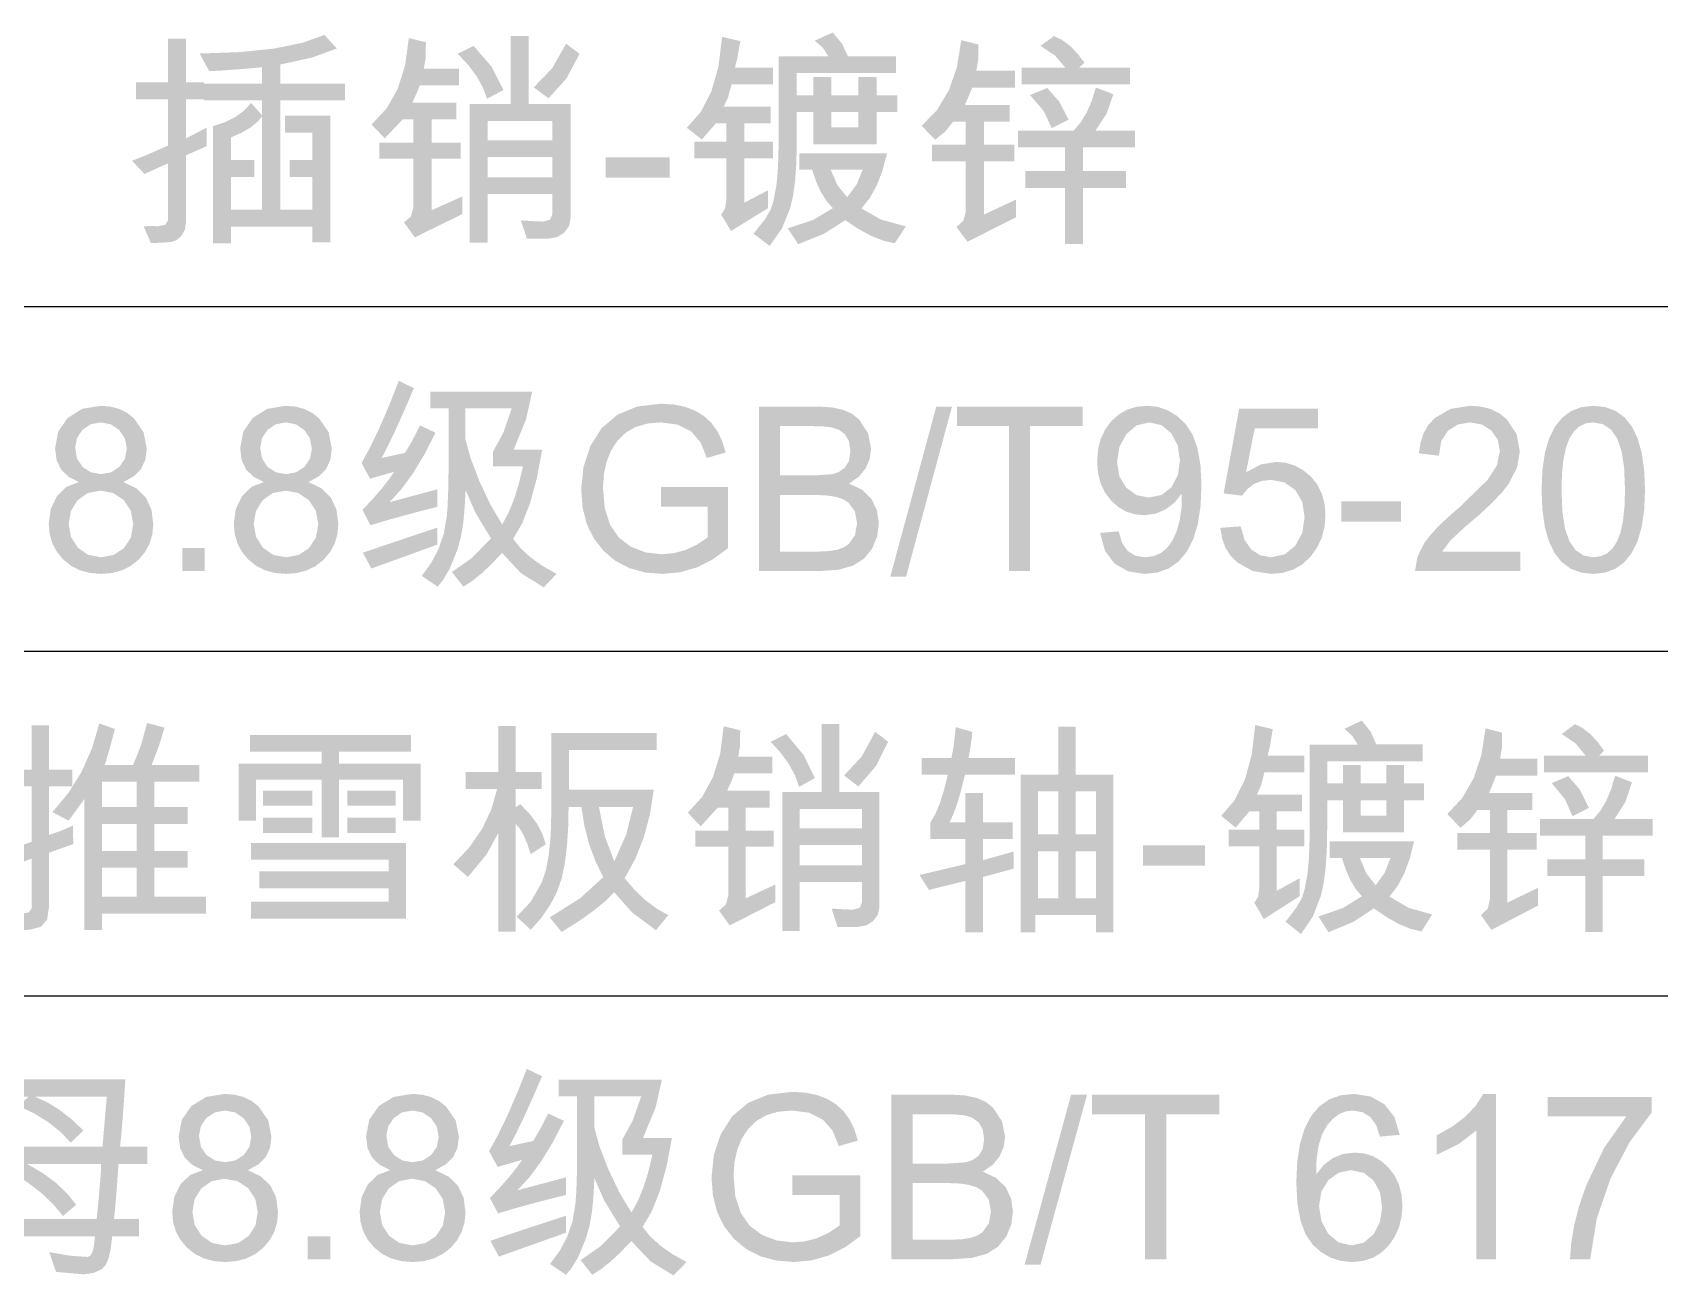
# Model space of a CAD drawing. Extents: x 3 to 592, y 5 to 207.
# Drawn here: x 418 to 435.48, y 79.86 to 93.22 of the extents above; entities that cross this region are included whole.
import ezdxf

# ---------------------------------------------------------------- set-up
doc = ezdxf.new("R2010")
doc.units = 0
doc.layers.get('0').update_dxf_attribs({"linetype": 'CONTINUOUS'})

msp = doc.modelspace()

# ---------------------------------------------------------------- hatches: boundary and pattern name
h = msp.add_hatch(color=7)
h.paths.add_polyline_path([(421.355547, 92.488508), (420.660464, 92.488508), (420.660464, 91.313869), (421.004974, 91.313869), (421.004974, 91.666095), (420.76299, 91.666095), (420.76299, 91.846894), (421.004974, 91.846894), (421.004974, 92.143448), (420.712278, 92.143448), (420.712278, 92.323144), (421.199553, 92.323144), (421.199553, 90.962745), (421.004974, 90.962745), (421.004974, 91.13307), (420.1324, 91.13307), (420.1324, 90.953374), (419.938372, 90.953374), (419.938372, 92.21235), (420.068089, 92.255232), (420.17946, 92.311086), (420.272538, 92.379859), (420.347374, 92.461499), (420.465334, 92.328105), (420.465334, 92.488508), (419.842461, 92.488508), (419.842461, 92.501738), (419.64733, 92.501738), (419.64733, 92.081712), (419.74145, 92.128772), (419.867817, 92.195262), (419.867817, 91.995171), (419.64733, 91.898708), (419.64733, 91.179923), (419.635066, 91.099377), (419.598824, 91.0333), (419.546803, 90.987825), (419.48858, 90.967154), (419.403073, 90.96054), (419.27085, 90.955579), (419.192027, 91.135275), (419.276914, 91.139133), (419.344713, 91.136377), (419.426086, 91.152569), (419.453303, 91.201421), (419.453303, 91.811616), (419.201397, 91.698617), (419.067452, 91.839728), (419.23702, 91.907803), (419.453303, 92.002337), (419.453303, 92.501738), (419.111549, 92.501738), (419.111549, 92.681434), (419.453303, 92.681434), (419.453303, 93.152723), (419.64733, 93.152723), (419.64733, 92.681434), (419.842461, 92.681434), (419.842461, 92.669307), (420.465334, 92.669307), (420.465334, 92.844042), (420.290573, 92.829056), (420.137568, 92.817171), (420.00637, 92.808386), (419.897031, 92.802701), (419.793954, 92.992319), (420.227519, 93.007305), (420.595559, 93.045649), (420.898072, 93.107351), (421.135061, 93.19241), (421.267903, 93.046338), (421.000771, 92.948773), (420.660464, 92.874359), (420.660464, 92.669307), (421.355547, 92.669307)])
h.paths.add_polyline_path([(420.465334, 91.313869), (420.465334, 92.315978), (420.411685, 92.255112), (420.340828, 92.197398), (420.24775, 92.142888), (420.1324, 92.091633), (420.1324, 91.846894), (420.381549, 91.846894), (420.381549, 91.666095), (420.1324, 91.666095), (420.1324, 91.313869)])
h = msp.add_hatch(color=7)
h.paths.add_polyline_path([(423.779057, 91.217406), (423.761694, 91.134724), (423.709604, 91.065271), (423.632227, 91.018142), (423.538727, 91.002432), (423.310524, 91.002432), (423.245481, 91.199216), (423.395894, 91.190052), (423.484708, 91.187089), (423.55988, 91.207002), (423.58503, 91.267015), (423.58503, 91.483643), (422.889947, 91.483643), (422.889947, 90.958335), (422.694266, 90.958335), (422.694266, 92.449923), (423.134687, 92.449923), (423.134687, 93.180284), (423.330919, 93.180284), (423.330919, 92.449923), (423.779057, 92.449923)])
h.paths.add_polyline_path([(423.58503, 92.061317), (423.58503, 92.268574), (422.889947, 92.268574), (422.889947, 92.061317)])
h.paths.add_polyline_path([(423.58503, 91.663339), (423.58503, 91.88162), (422.889947, 91.88162), (422.889947, 91.663339)])
h.paths.add_polyline_path([(422.615442, 91.267015), (422.10667, 91.017315), (421.989261, 91.177719), (422.066156, 91.243382), (422.091787, 91.342532), (422.091787, 91.86343), (421.724678, 91.86343), (421.724678, 92.034858), (422.091787, 92.034858), (422.091787, 92.283456), (421.974378, 92.283456), (421.783658, 92.081712), (421.640342, 92.228886), (421.801245, 92.399513), (421.921737, 92.611223), (422.001715, 92.863964), (422.041076, 93.157684), (422.22463, 93.114138), (422.224148, 92.952081), (422.202582, 92.829711), (422.581818, 92.829711), (422.581818, 92.650015), (422.158484, 92.650015), (422.126652, 92.567057), (422.079109, 92.464255), (422.553706, 92.464255), (422.553706, 92.283456), (422.286918, 92.283456), (422.286918, 92.034858), (422.598905, 92.034858), (422.598905, 91.86343), (422.286918, 91.86343), (422.286918, 91.308908), (422.615442, 91.456082)])
h.paths.add_polyline_path([(423.876071, 92.990114), (423.737578, 92.726633), (423.543688, 92.511108), (423.384387, 92.629068), (423.579517, 92.830331), (423.731653, 93.098153)])
h.paths.add_polyline_path([(423.058619, 92.600405), (422.88223, 92.506147), (422.837685, 92.627268), (422.770196, 92.748338), (422.679762, 92.869303), (422.566384, 92.990114), (422.738363, 93.07445), (422.933217, 92.847763)])
h = msp.add_hatch(color=7)
h.paths.add_polyline_path([(427.292507, 92.362831), (427.06706, 92.362831), (427.06706, 92.016668), (426.38686, 92.016668), (426.38686, 92.362831), (426.210472, 92.362831), (426.210472, 92.039819), (426.206131, 91.822468), (426.193108, 91.632609), (426.171404, 91.470242), (426.141018, 91.335366), (426.050619, 91.111917), (425.918879, 90.925262), (425.745797, 91.057002), (425.865617, 91.207484), (425.928801, 91.311664), (425.961391, 91.415775), (425.989434, 91.565774), (426.000691, 91.66271), (426.008796, 91.781506), (426.013696, 91.922109), (426.015341, 92.084468), (426.015341, 92.9609), (426.551123, 92.9609), (426.491522, 93.052608), (426.403397, 93.130674), (426.597425, 93.217766), (426.696575, 93.098704), (426.758931, 92.963105), (427.274868, 92.963105), (427.274868, 92.782306), (426.210472, 92.782306), (426.210472, 92.54363), (426.38686, 92.54363), (426.38686, 92.740414), (426.582542, 92.740414), (426.582542, 92.54363), (426.87193, 92.54363), (426.87193, 92.740414), (427.06706, 92.740414), (427.06706, 92.54363), (427.292507, 92.54363)])
h.paths.add_polyline_path([(426.87193, 92.197467), (426.87193, 92.362831), (426.582542, 92.362831), (426.582542, 92.197467)])
h.paths.add_polyline_path([(425.956361, 91.866186), (425.648232, 91.866186), (425.648232, 91.389936), (425.902893, 91.523882), (425.902893, 91.330956), (425.503262, 91.085666), (425.39798, 91.262054), (425.440148, 91.325995), (425.454204, 91.424663), (425.454204, 91.866186), (425.109695, 91.866186), (425.109695, 92.046985), (425.454204, 92.046985), (425.454204, 92.242115), (425.341756, 92.242115), (425.190172, 92.068482), (425.028666, 92.195262), (425.179156, 92.365071), (425.292491, 92.584282), (425.368723, 92.852896), (425.407902, 93.170913), (425.603032, 93.126265), (425.571613, 92.939954), (425.553285, 92.870776), (425.54736, 92.841286), (425.956361, 92.841286), (425.956361, 92.662141), (425.510428, 92.662141), (425.470396, 92.516138), (425.42499, 92.421811), (425.928801, 92.421811), (425.928801, 92.242115), (425.648232, 92.242115), (425.648232, 92.046985), (425.956361, 92.046985)])
h.paths.add_polyline_path([(427.382906, 91.135275), (427.262742, 90.953374), (427.142663, 90.980659), (427.014006, 91.031095), (426.876874, 91.104683), (426.73137, 91.201421), (426.50234, 91.055004), (426.225354, 90.944554), (426.112906, 91.113778), (426.386998, 91.20459), (426.597425, 91.330956), (426.531701, 91.405379), (426.472643, 91.49887), (426.420304, 91.611482), (426.374734, 91.743265), (426.239135, 91.743265), (426.239135, 91.920206), (427.180059, 91.920206), (427.132207, 91.735307), (427.070505, 91.575007), (426.994954, 91.439305), (426.905554, 91.3282), (427.118185, 91.206726)])
h.paths.add_polyline_path([(426.918232, 91.743265), (426.575376, 91.743265), (426.646001, 91.579554), (426.751765, 91.448916), (426.852775, 91.582862)])
h = msp.add_hatch(color=7)
h.paths.add_polyline_path([(429.790983, 92.662141), (428.62847, 92.662141), (428.62847, 92.841286), (429.095901, 92.841286), (428.984624, 92.971511), (428.829112, 93.07445), (428.975736, 93.180284), (429.061209, 93.13821), (429.143994, 93.076448), (429.224093, 92.994946), (429.301504, 92.893652), (429.244729, 92.841286), (429.790983, 92.841286)])
h.paths.add_polyline_path([(428.56508, 91.231738), (428.044182, 90.96991), (427.926222, 91.128109), (428.001394, 91.196391), (428.026543, 91.295679), (428.026543, 91.832562), (427.661638, 91.832562), (427.661638, 92.011707), (428.026543, 92.011707), (428.026543, 92.259203), (427.889842, 92.259203), (427.805781, 92.154679), (427.69857, 92.066278), (427.551947, 92.214554), (427.718439, 92.386844), (427.844986, 92.597787), (427.931536, 92.847384), (427.978036, 93.135635), (428.162693, 93.088782), (428.161384, 92.929205), (428.138991, 92.807662), (428.554607, 92.807662), (428.554607, 92.626864), (428.095445, 92.626864), (428.062372, 92.54425), (428.01607, 92.438899), (428.498934, 92.438899), (428.498934, 92.259203), (428.221673, 92.259203), (428.221673, 92.011707), (428.547441, 92.011707), (428.547441, 91.832562), (428.221673, 91.832562), (428.221673, 91.262054), (428.56508, 91.422458)])
h.paths.add_polyline_path([(429.844451, 91.983044), (429.286621, 91.983044), (429.286621, 91.728383), (429.749642, 91.728383), (429.749642, 91.547584), (429.286621, 91.547584), (429.286621, 90.947311), (429.09094, 90.947311), (429.09094, 91.547584), (428.667606, 91.547584), (428.667606, 91.728383), (429.09094, 91.728383), (429.09094, 91.983044), (428.58768, 91.983044), (428.58768, 92.16274), (429.183544, 92.16274), (429.259, 92.249135), (429.324173, 92.355321), (429.379113, 92.481248), (429.423874, 92.626864), (429.611838, 92.555757), (429.53956, 92.345193), (429.418913, 92.16274), (429.844451, 92.16274)])
h.paths.add_polyline_path([(429.13173, 92.2807), (428.949277, 92.190301), (428.864528, 92.373925), (428.716113, 92.546386), (428.90077, 92.621903), (429.030099, 92.476313)])
h = msp.add_hatch(color=7)
h.dxf.hatch_style = 2
h.paths.add_polyline_path([(424.846027, 91.658929), (424.157008, 91.658929), (424.157008, 91.87666), (424.846027, 91.87666)])
h = msp.add_hatch(color=7)
h.paths.add_polyline_path([(422.349266, 88.122024), (422.135317, 88.067143), (421.944054, 88.015777), (421.775426, 87.967924), (421.629379, 87.923586), (421.54339, 88.088399), (421.654916, 88.207669), (421.748924, 88.315776), (421.825466, 88.412721), (421.884592, 88.498504), (421.62497, 88.423538), (421.534019, 88.592761), (421.628794, 88.766713), (421.727082, 88.971929), (421.828885, 89.20846), (421.934201, 89.47636), (422.096259, 89.396985), (421.996833, 89.164966), (421.906089, 88.962558), (421.824027, 88.789812), (421.750647, 88.646781), (422.000898, 88.7008), (422.078275, 88.831782), (422.161853, 88.996251), (422.32832, 88.917978), (422.20875, 88.684082), (422.086543, 88.48176), (421.961754, 88.310961), (421.834431, 88.171633), (422.349266, 88.310539)])
h.paths.add_polyline_path([(423.62974, 87.401034), (423.491385, 87.256616), (423.249125, 87.406822), (423.043247, 87.626481), (422.928628, 87.504697), (422.821245, 87.40379), (422.721096, 87.323554), (422.628181, 87.263781), (422.504709, 87.421429), (422.719614, 87.57198), (422.924184, 87.782475), (422.755581, 88.061941), (422.651884, 88.303373), (422.641652, 88.111447), (422.625839, 87.939985), (422.599484, 87.788986), (422.562587, 87.658452), (422.480731, 87.455673), (422.403837, 87.327722), (422.35092, 87.263781), (422.180595, 87.379537), (422.282707, 87.519683), (422.362496, 87.670578), (422.41872, 87.837183), (422.450139, 88.024458), (422.458183, 88.133909), (422.464057, 88.264651), (422.467657, 88.416683), (422.46888, 88.590005), (422.46888, 89.179806), (422.271545, 89.179806), (422.271545, 89.359502), (423.367912, 89.359502), (423.300526, 89.058607), (423.167821, 88.734975), (423.474848, 88.734975), (423.416333, 88.424916), (423.344899, 88.161987), (423.260443, 87.946186), (423.16286, 87.777514), (423.244802, 87.675203), (423.349998, 87.578319), (423.478345, 87.486912)])
h.paths.add_polyline_path([(423.267591, 88.555279), (422.947335, 88.555279), (422.947335, 88.715682), (423.057371, 88.919425), (423.147977, 89.179806), (422.649128, 89.179806), (422.649128, 88.851833), (422.704387, 88.647607), (422.800161, 88.39708), (422.919223, 88.144141), (423.0449, 87.932957), (423.111244, 88.053681), (423.170508, 88.197609), (423.222641, 88.364791)])
h.paths.add_polyline_path([(422.349266, 87.715778), (421.639301, 87.458912), (421.548351, 87.629237), (421.786355, 87.709947), (421.999245, 87.781717), (422.186916, 87.844495), (422.349266, 87.89823)])
h = msp.add_hatch(color=7)
h.paths.add_polyline_path([(418.975612, 88.387709), (419.115647, 88.319402), (419.215736, 88.221173), (419.275827, 88.093076), (419.295869, 87.935162), (419.285964, 87.825806), (419.256319, 87.725906), (419.207037, 87.635412), (419.138221, 87.554272), (419.054092, 87.487075), (418.9588, 87.439206), (418.852347, 87.41056), (418.734731, 87.401034), (418.615764, 87.410654), (418.508526, 87.43955), (418.412968, 87.487773), (418.329037, 87.555374), (418.260393, 87.637316), (418.21149, 87.729283), (418.182224, 87.831171), (418.172492, 87.942879), (418.194403, 88.099562), (418.260135, 88.235574), (418.363075, 88.336446), (418.496606, 88.387709), (418.384555, 88.445234), (418.304646, 88.522688), (418.256776, 88.62443), (418.240843, 88.750409), (418.274467, 88.929692), (418.37589, 89.076728), (418.53216, 89.174707), (418.72977, 89.207366), (418.835612, 89.1989), (418.930757, 89.173536), (419.015257, 89.131325), (419.089163, 89.072319), (419.19162, 88.922939), (419.225864, 88.745448), (419.210172, 88.625671), (419.163163, 88.526822), (419.084943, 88.448955)])
h.paths.add_polyline_path([(418.734731, 88.473148), (418.842632, 88.492578), (418.931515, 88.550869), (418.991322, 88.638237), (419.011441, 88.745448), (418.991184, 88.855347), (418.930413, 88.946642), (418.840289, 89.008171), (418.731975, 89.028773), (418.62249, 89.008516), (418.534089, 88.947744), (418.475798, 88.859687), (418.456368, 88.757575), (418.476349, 88.639821), (418.536845, 88.549767), (418.626487, 88.492234)])
h.paths.add_polyline_path([(418.734731, 87.579628), (418.869917, 87.604157), (418.981125, 87.678295), (419.055539, 87.792052), (419.080343, 87.935162), (419.054781, 88.07896), (418.978369, 88.194233), (418.865438, 88.270163), (418.72977, 88.295656), (418.591278, 88.269611), (418.481724, 88.191477), (418.410548, 88.076548), (418.386915, 87.940123), (418.411375, 87.79908), (418.485031, 87.683256), (418.596239, 87.605397)])
h = msp.add_hatch(color=7)
h.paths.add_polyline_path([(420.964086, 88.387709), (421.104121, 88.319402), (421.204209, 88.221173), (421.2643, 88.093076), (421.284342, 87.935162), (421.274438, 87.825806), (421.244793, 87.725906), (421.19551, 87.635412), (421.126695, 87.554272), (421.042565, 87.487075), (420.947274, 87.439206), (420.840821, 87.41056), (420.723205, 87.401034), (420.604237, 87.410654), (420.497, 87.43955), (420.401442, 87.487773), (420.317511, 87.555374), (420.248867, 87.637316), (420.199964, 87.729283), (420.170698, 87.831171), (420.160965, 87.942879), (420.182876, 88.099562), (420.248609, 88.235574), (420.351548, 88.336446), (420.48508, 88.387709), (420.373028, 88.445234), (420.293119, 88.522688), (420.24525, 88.62443), (420.229316, 88.750409), (420.26294, 88.929692), (420.364364, 89.076728), (420.520633, 89.174707), (420.718244, 89.207366), (420.824086, 89.1989), (420.919231, 89.173536), (421.003731, 89.131325), (421.077636, 89.072319), (421.180094, 88.922939), (421.214338, 88.745448), (421.198645, 88.625671), (421.151637, 88.526822), (421.073416, 88.448955)])
h.paths.add_polyline_path([(420.723205, 88.473148), (420.831105, 88.492578), (420.919989, 88.550869), (420.979796, 88.638237), (420.999915, 88.745448), (420.979658, 88.855347), (420.918886, 88.946642), (420.828763, 89.008171), (420.720449, 89.028773), (420.610964, 89.008516), (420.522563, 88.947744), (420.464272, 88.859687), (420.444841, 88.757575), (420.464823, 88.639821), (420.525319, 88.549767), (420.61496, 88.492234)])
h.paths.add_polyline_path([(420.723205, 87.579628), (420.858391, 87.604157), (420.969598, 87.678295), (421.044012, 87.792052), (421.068817, 87.935162), (421.043254, 88.07896), (420.966842, 88.194233), (420.853912, 88.270163), (420.718244, 88.295656), (420.579751, 88.269611), (420.470197, 88.191477), (420.399022, 88.076548), (420.375388, 87.940123), (420.399848, 87.79908), (420.473505, 87.683256), (420.584712, 87.605397)])
h = msp.add_hatch(color=7)
h.dxf.hatch_style = 2
h.paths.add_polyline_path([(425.472707, 87.678295), (425.307661, 87.556838), (425.135019, 87.470212), (424.954832, 87.418311), (424.767152, 87.401034), (424.580298, 87.416451), (424.412513, 87.46277), (424.263849, 87.540095), (424.134356, 87.64853), (424.029135, 87.782699), (423.95404, 87.937229), (423.909021, 88.112222), (423.894027, 88.307783), (423.918487, 88.549973), (423.992143, 88.775214), (424.113755, 88.967174), (424.282082, 89.110353), (424.494645, 89.199649), (424.750615, 89.229415), (424.887351, 89.221164), (425.009824, 89.19648), (425.118035, 89.155466), (425.211982, 89.098226), (425.291771, 89.024656), (425.357503, 88.934653), (425.40918, 88.82832), (425.4468, 88.705761), (425.243953, 88.646781), (425.177807, 88.813385), (425.073627, 88.932861), (424.930931, 89.004795), (424.750615, 89.028773), (424.605594, 89.016577), (424.479693, 88.97999), (424.372809, 88.919012), (424.284838, 88.833642), (424.216195, 88.728533), (424.167292, 88.608333), (424.138025, 88.473044), (424.128293, 88.322666), (424.14731, 88.106038), (424.204361, 87.929098), (424.298687, 87.791363), (424.429808, 87.692076), (424.586077, 87.632062), (424.755576, 87.612149), (424.887153, 87.623518), (425.014027, 87.657625), (425.13625, 87.714469), (425.253875, 87.79405), (425.253875, 88.122024), (424.750615, 88.122024), (424.750615, 88.333139), (425.472707, 88.333139)])
h = msp.add_hatch(color=7)
h.paths.add_polyline_path([(426.772588, 88.371724), (426.912735, 88.305027), (427.012367, 88.206911), (427.072174, 88.084472), (427.092293, 87.945083), (427.074172, 87.802457), (427.020084, 87.672232), (426.932441, 87.564469), (426.815032, 87.48978), (426.658694, 87.445889), (426.45564, 87.431351), (425.803001, 87.431351), (425.803001, 89.199098), (426.442962, 89.199098), (426.586932, 89.190322), (426.707958, 89.164027), (426.80604, 89.120266), (426.881178, 89.05909), (426.976676, 88.911088), (427.008509, 88.748204), (426.993695, 88.636652), (426.949528, 88.533781), (426.875941, 88.444071)])
h.paths.add_polyline_path([(426.028448, 88.458816), (426.398864, 88.458816), (426.589585, 88.472045), (426.662759, 88.496092), (426.726837, 88.54205), (426.771486, 88.614259), (426.786369, 88.717887), (426.77121, 88.827028), (426.726286, 88.903096), (426.660623, 88.951051), (426.58297, 88.975856), (426.487886, 88.985778), (426.36965, 88.989085), (426.028448, 88.989085)])
h.paths.add_polyline_path([(426.028448, 87.641364), (426.452884, 87.641364), (426.558295, 87.646342), (426.646291, 87.661345), (426.716821, 87.686477), (426.769832, 87.721841), (426.836323, 87.818166), (426.858578, 87.945083), (426.834738, 88.072414), (426.763769, 88.168326), (426.707149, 88.203457), (426.631615, 88.228615), (426.537271, 88.243747), (426.42422, 88.248803), (426.028448, 88.248803)])
h = msp.add_hatch(color=7)
h.dxf.hatch_style = 2
h.paths.add_polyline_path([(427.878372, 89.199098), (427.384483, 87.372371), (427.215811, 87.372371), (427.7097, 89.199098)])
h = msp.add_hatch(color=7)
h.dxf.hatch_style = 2
h.paths.add_polyline_path([(429.282581, 88.989085), (428.718137, 88.989085), (428.718137, 87.431351), (428.491036, 87.431351), (428.491036, 88.989085), (427.931001, 88.989085), (427.931001, 89.199098), (429.282581, 89.199098)])
h = msp.add_hatch(color=7)
h.paths.add_polyline_path([(430.345797, 88.263135), (430.272279, 88.169221), (430.176023, 88.095565), (430.064057, 88.047472), (429.94341, 88.031624), (429.841693, 88.041563), (429.748142, 88.07145), (429.662652, 88.121386), (429.58512, 88.191477), (429.520731, 88.277458), (429.474739, 88.375789), (429.447144, 88.48642), (429.437945, 88.609298), (429.447264, 88.734777), (429.47529, 88.848319), (429.522126, 88.949975), (429.587876, 89.039797), (429.668491, 89.112954), (429.759855, 89.165336), (429.861968, 89.196842), (429.974829, 89.207366), (430.089224, 89.195378), (430.195866, 89.159411), (430.294655, 89.099466), (430.385485, 89.015544), (430.461449, 88.902165), (430.515709, 88.753854), (430.548265, 88.570609), (430.559117, 88.352432), (430.549195, 88.128251), (430.51943, 87.934404), (430.46982, 87.770839), (430.400367, 87.637505), (430.312604, 87.534049), (430.207993, 87.460152), (430.086433, 87.415813), (429.94782, 87.401034), (429.771431, 87.428319), (429.626461, 87.510175), (429.522695, 87.647496), (429.469365, 87.841455), (429.669456, 87.857991), (429.705113, 87.73613), (429.764127, 87.64915), (429.846499, 87.597), (429.952229, 87.579628), (430.043283, 87.591005), (430.122968, 87.625172), (430.191284, 87.68218), (430.248232, 87.76208), (430.293087, 87.861919), (430.325126, 87.978708), (430.34435, 88.112446)])
h.paths.add_polyline_path([(429.993019, 88.221242), (430.130823, 88.249354), (430.237208, 88.33369), (430.304938, 88.461365), (430.327607, 88.61922), (430.304456, 88.779555), (430.235003, 88.911364), (430.129307, 88.99942), (429.99798, 89.028773), (429.86369, 88.997491), (429.752138, 88.904198), (429.676759, 88.766188), (429.651817, 88.602132), (429.676346, 88.449583), (429.750485, 88.327627), (429.860383, 88.24777)])
h = msp.add_hatch(color=7)
h.dxf.hatch_style = 2
h.paths.add_polyline_path([(431.038651, 88.493543), (431.197125, 88.576638), (431.362214, 88.604337), (431.465059, 88.594536), (431.561134, 88.565201), (431.650491, 88.516435), (431.733182, 88.448343), (431.802317, 88.363697), (431.851762, 88.266029), (431.881468, 88.155338), (431.891381, 88.031624), (431.88127, 87.90512), (431.851004, 87.788538), (431.800689, 87.681878), (431.730426, 87.58514), (431.643928, 87.504516), (431.544873, 87.446992), (431.433313, 87.412515), (431.309298, 87.401034), (431.110447, 87.432109), (430.940535, 87.525609), (430.870763, 87.59557), (430.817683, 87.680569), (430.781242, 87.780554), (430.76139, 87.895474), (430.979671, 87.912562), (431.021908, 87.766145), (431.094324, 87.66231), (431.191475, 87.600298), (431.309298, 87.579628), (431.453647, 87.610703), (431.567818, 87.704202), (431.642232, 87.843453), (431.667036, 88.011229), (431.641543, 88.177007), (431.565613, 88.303925), (431.449513, 88.38454), (431.304888, 88.411412), (431.209821, 88.400775), (431.126432, 88.368899), (431.054826, 88.315836), (430.995105, 88.241637), (430.797219, 88.265891), (430.963686, 89.174845), (431.810352, 89.174845), (431.810352, 88.965383), (431.130704, 88.965383)])
h = msp.add_hatch(color=7)
h.dxf.hatch_style = 2
h.paths.add_polyline_path([(433.984531, 87.431351), (432.853988, 87.431351), (432.878931, 87.581419), (432.954309, 87.733968), (433.015701, 87.815307), (433.099003, 87.906361), (433.204217, 88.00713), (433.331341, 88.117614), (433.632855, 88.41086), (433.73235, 88.565063), (433.765698, 88.720092), (433.742685, 88.842186), (433.674196, 88.941129), (433.570499, 89.006862), (433.443237, 89.028773), (433.313426, 89.006173), (433.206766, 88.938925), (433.134763, 88.827304), (433.110303, 88.671034), (432.894778, 88.69639), (432.912865, 88.813084), (432.947281, 88.915153), (432.998028, 89.00265), (433.065104, 89.075626), (433.236118, 89.174362), (433.447647, 89.207366), (433.566313, 89.198289), (433.671027, 89.171124), (433.761891, 89.125976), (433.83901, 89.062948), (433.94443, 88.904198), (433.97957, 88.715682), (433.949942, 88.544254), (433.86161, 88.371173), (433.787816, 88.276614), (433.68467, 88.16743), (433.552171, 88.043673), (433.390321, 87.905396), (433.236256, 87.762631), (433.14503, 87.641364), (433.984531, 87.641364)])
h = msp.add_hatch(color=7)
h.paths.add_polyline_path([(434.768886, 89.207366), (434.899135, 89.193234), (435.012058, 89.150841), (435.107645, 89.080194), (435.185881, 88.981299), (435.246753, 88.854163), (435.29025, 88.698793), (435.316357, 88.515194), (435.325063, 88.303373), (435.316071, 88.089433), (435.289096, 87.904845), (435.244137, 87.749609), (435.181195, 87.623725), (435.101502, 87.526143), (435.006253, 87.456569), (434.895399, 87.414901), (434.768886, 87.401034), (434.638662, 87.415118), (434.5258, 87.457379), (434.430302, 87.527829), (434.352168, 87.626481), (434.291396, 87.753349), (434.247988, 87.908445), (434.221943, 88.091782), (434.213261, 88.303373), (434.222253, 88.51709), (434.249228, 88.701764), (434.294187, 88.857293), (434.357129, 88.983573), (434.436814, 89.081328), (434.532002, 89.15128), (434.642693, 89.193328)])
h.paths.add_polyline_path([(434.768886, 87.579628), (434.848055, 87.590178), (434.916888, 87.621865), (434.975385, 87.674738), (435.023548, 87.748851), (435.061254, 87.847045), (435.088316, 87.972162), (435.104628, 88.124254), (435.110089, 88.303373), (435.10058, 88.542256), (435.072055, 88.724502), (435.024512, 88.858516), (434.957953, 88.953256), (434.871964, 89.009825), (434.76613, 89.028773), (434.686979, 89.017938), (434.618267, 88.985502), (434.560096, 88.931569), (434.512571, 88.856242), (434.475356, 88.757144), (434.448837, 88.631898), (434.432964, 88.480606), (434.427684, 88.303373), (434.437193, 88.066489), (434.465718, 87.885001), (434.51326, 87.750229), (434.57982, 87.655144), (434.665051, 87.598369)])
h = msp.add_hatch(color=7)
h.dxf.hatch_style = 2
h.paths.add_polyline_path([(432.703849, 87.962171), (432.063337, 87.962171), (432.063337, 88.179901), (432.703849, 88.179901)])
h = msp.add_hatch(color=7)
h.dxf.hatch_style = 2
h.paths.add_polyline_path([(419.848714, 87.431351), (419.609486, 87.431351), (419.609486, 87.678295), (419.848714, 87.678295)])
h = msp.add_hatch(color=7)
h.paths.add_polyline_path([(419.864046, 83.75168), (418.745079, 83.75168), (418.745079, 83.574189), (418.554359, 83.574189), (418.554359, 84.981441), (418.386789, 84.749931), (418.212054, 84.841433), (418.383637, 85.046692), (418.524731, 85.273861), (418.635439, 85.522942), (418.715865, 85.793933), (418.883434, 85.734953), (418.843643, 85.58541), (418.811914, 85.470852), (418.788246, 85.39133), (418.77264, 85.346897), (419.079116, 85.346897), (419.163452, 85.559873), (419.229598, 85.798894), (419.416459, 85.749284), (419.357824, 85.556566), (419.278104, 85.346897), (419.791837, 85.346897), (419.791837, 85.167201), (419.305665, 85.167201), (419.305665, 84.896003), (419.663955, 84.896003), (419.663955, 84.714653), (419.305665, 84.714653), (419.305665, 84.425265), (419.663955, 84.425265), (419.663955, 84.24612), (419.305665, 84.24612), (419.305665, 83.932479), (419.864046, 83.932479)])
h.paths.add_polyline_path([(419.117701, 84.896003), (419.117701, 85.167201), (418.745079, 85.167201), (418.745079, 84.896003)])
h.paths.add_polyline_path([(419.117701, 84.425265), (419.117701, 84.714653), (418.745079, 84.714653), (418.745079, 84.425265)])
h.paths.add_polyline_path([(419.117701, 83.932479), (419.117701, 84.24612), (418.745079, 84.24612), (418.745079, 83.932479)])
h.paths.add_polyline_path([(418.436399, 84.498026), (418.176776, 84.405973), (418.176776, 83.831055), (418.155279, 83.687257), (418.090787, 83.610018), (417.970484, 83.577841), (417.781555, 83.569228), (417.710448, 83.758846), (417.803879, 83.751405), (417.875813, 83.748924), (417.960424, 83.764289), (417.988812, 83.81066), (417.988812, 84.342583), (417.850043, 84.288839), (417.745175, 84.253286), (417.633278, 84.408729), (417.827995, 84.466262), (417.988812, 84.521728), (417.988812, 85.117592), (417.696117, 85.117592), (417.696117, 85.297288), (417.988812, 85.297288), (417.988812, 85.77464), (418.176776, 85.77464), (418.176776, 85.297288), (418.424272, 85.297288), (418.424272, 85.117592), (418.176776, 85.117592), (418.176776, 84.596693), (418.297079, 84.637965), (418.431438, 84.695361)])
h = msp.add_hatch(color=7)
h.paths.add_polyline_path([(422.168126, 84.749931), (421.980162, 84.749931), (421.980162, 85.191454), (421.291694, 85.191454), (421.291694, 84.571337), (421.103729, 84.571337), (421.103729, 85.191454), (420.399276, 85.191454), (420.399276, 84.749931), (420.212414, 84.749931), (420.212414, 85.362331), (421.103729, 85.362331), (421.103729, 85.490213), (420.335335, 85.490213), (420.335335, 85.671012), (422.064498, 85.671012), (422.064498, 85.490213), (421.291694, 85.490213), (421.291694, 85.362331), (422.168126, 85.362331)])
h.paths.add_polyline_path([(421.900236, 84.910335), (421.379337, 84.910335), (421.379337, 85.070738), (421.900236, 85.070738)])
h.paths.add_polyline_path([(421.004511, 84.910335), (420.476446, 84.910335), (420.476446, 85.070738), (421.004511, 85.070738)])
h.paths.add_polyline_path([(421.900236, 84.618191), (421.379337, 84.618191), (421.379337, 84.78135), (421.900236, 84.78135)])
h.paths.add_polyline_path([(421.004511, 84.618191), (420.476446, 84.618191), (420.476446, 84.78135), (421.004511, 84.78135)])
h.paths.add_polyline_path([(422.012683, 83.69711), (420.345257, 83.69711), (420.345257, 83.877908), (421.824719, 83.877908), (421.824719, 84.023981), (420.436759, 84.023981), (420.436759, 84.203677), (421.824719, 84.203677), (421.824719, 84.330456), (420.345257, 84.330456), (420.345257, 84.510152), (422.012683, 84.510152)])
h = msp.add_hatch(color=7)
h.paths.add_polyline_path([(423.513643, 84.49527), (423.351034, 84.389436), (423.314559, 84.501686), (423.275449, 84.59373), (423.233754, 84.665621), (423.189528, 84.717409), (423.189528, 83.557101), (423.002666, 83.557101), (423.002666, 84.615986), (422.877402, 84.387783), (422.676898, 84.144697), (422.520353, 84.280847), (422.692418, 84.464178), (422.828206, 84.660221), (422.927615, 84.868873), (422.990539, 85.090031), (422.651542, 85.090031), (422.651542, 85.270829), (423.002666, 85.270829), (423.002666, 85.767474), (423.189528, 85.767474), (423.189528, 85.270829), (423.468994, 85.270829), (423.468994, 85.090031), (423.189528, 85.090031), (423.189528, 84.893247), (423.239137, 84.926871), (423.3397, 84.823622), (423.418971, 84.717272), (423.476952, 84.607821)])
h.paths.add_polyline_path([(424.829394, 83.734593), (424.696551, 83.571984), (424.44244, 83.762222), (424.249515, 83.979332), (424.144405, 83.877728), (424.015111, 83.772971), (423.861632, 83.66501), (423.683968, 83.553794), (423.556086, 83.710339), (423.880545, 83.914564), (424.131004, 84.141941), (424.045324, 84.317623), (423.977628, 84.502298), (423.927915, 84.69586), (423.896186, 84.898208), (423.758382, 84.898208), (423.753637, 84.665767), (423.739434, 84.459578), (423.715827, 84.279641), (423.682866, 84.125955), (423.634075, 83.985904), (423.562908, 83.847661), (423.469313, 83.711174), (423.353239, 83.576394), (423.200552, 83.717505), (423.34938, 83.87591), (423.468443, 84.081858), (423.514108, 84.215812), (423.546853, 84.388678), (423.566577, 84.600509), (423.573174, 84.851355), (423.573174, 85.69306), (424.706473, 85.69306), (424.706473, 85.510608), (423.761138, 85.510608), (423.761138, 85.082865), (424.673951, 85.082865), (424.632618, 84.816835), (424.566533, 84.569408), (424.475746, 84.340585), (424.360309, 84.130365), (424.471431, 84.002018), (424.586583, 83.893205), (424.70587, 83.804028)])
h.paths.add_polyline_path([(424.451811, 84.898208), (424.08415, 84.898208), (424.148643, 84.578985), (424.249515, 84.312266), (424.376501, 84.597176)])
h = msp.add_hatch(color=7)
h.paths.add_polyline_path([(427.098747, 83.823889), (427.081935, 83.741207), (427.03205, 83.671754), (426.957705, 83.624625), (426.867236, 83.608915), (426.647853, 83.608915), (426.585014, 83.805699), (426.729777, 83.796535), (426.815422, 83.793573), (426.887631, 83.813485), (426.911885, 83.873499), (426.911885, 84.090126), (426.242709, 84.090126), (426.242709, 83.564818), (426.054194, 83.564818), (426.054194, 85.056407), (426.47863, 85.056407), (426.47863, 85.786767), (426.667145, 85.786767), (426.667145, 85.056407), (427.098747, 85.056407)])
h.paths.add_polyline_path([(426.911885, 84.6678), (426.911885, 84.875057), (426.242709, 84.875057), (426.242709, 84.6678)])
h.paths.add_polyline_path([(426.911885, 84.269823), (426.911885, 84.488104), (426.242709, 84.488104), (426.242709, 84.269823)])
h.paths.add_polyline_path([(425.978677, 83.873499), (425.488647, 83.623798), (425.375648, 83.784202), (425.44958, 83.849865), (425.474315, 83.949015), (425.474315, 84.469914), (425.120986, 84.469914), (425.120986, 84.641342), (425.474315, 84.641342), (425.474315, 84.88994), (425.361316, 84.88994), (425.177762, 84.688195), (425.039407, 84.835369), (425.194419, 85.005996), (425.310467, 85.217706), (425.387447, 85.470447), (425.425257, 85.764167), (425.602197, 85.720621), (425.601784, 85.558564), (425.5807, 85.436194), (425.946156, 85.436194), (425.946156, 85.256498), (425.538256, 85.256498), (425.507664, 85.17354), (425.462189, 85.070738), (425.919146, 85.070738), (425.919146, 84.88994), (425.66228, 84.88994), (425.66228, 84.641342), (425.962692, 84.641342), (425.962692, 84.469914), (425.66228, 84.469914), (425.66228, 83.915391), (425.978677, 84.062566)])
h.paths.add_polyline_path([(427.192453, 85.596598), (427.058784, 85.333117), (426.872197, 85.117592), (426.718959, 85.235552), (426.906648, 85.436814), (427.052996, 85.704636)])
h.paths.add_polyline_path([(426.405318, 85.206889), (426.235544, 85.112631), (426.192342, 85.233752), (426.12723, 85.354821), (426.040207, 85.475787), (425.931273, 85.596598), (426.096637, 85.680934), (426.284464, 85.454246)])
h = msp.add_hatch(color=7)
h.paths.add_polyline_path([(429.61284, 83.551038), (429.425978, 83.551038), (429.425978, 83.734593), (428.773339, 83.734593), (428.773339, 83.551038), (428.615691, 83.551038), (428.615691, 85.243269), (429.020834, 85.243269), (429.020834, 85.761411), (429.207696, 85.761411), (429.207696, 85.243269), (429.61284, 85.243269)])
h.paths.add_polyline_path([(429.425978, 84.601654), (429.425978, 85.063573), (429.207696, 85.063573), (429.207696, 84.601654)])
h.paths.add_polyline_path([(429.020834, 84.601654), (429.020834, 85.063573), (428.803656, 85.063573), (428.803656, 84.601654)])
h.paths.add_polyline_path([(429.425978, 83.915391), (429.425978, 84.420856), (429.207696, 84.420856), (429.207696, 83.915391)])
h.paths.add_polyline_path([(429.020834, 83.915391), (429.020834, 84.420856), (428.803656, 84.420856), (428.803656, 83.915391)])
h.paths.add_polyline_path([(428.55616, 85.243269), (428.017623, 85.243269), (427.975661, 85.074201), (427.934114, 84.932521), (427.892979, 84.818333), (427.852258, 84.731741), (428.022032, 84.731741), (428.022032, 85.04869), (428.210548, 85.04869), (428.210548, 84.731741), (428.528599, 84.731741), (428.528599, 84.552045), (428.210548, 84.552045), (428.210548, 84.324393), (428.541828, 84.418099), (428.541828, 84.233994), (428.210548, 84.144697), (428.210548, 83.551038), (428.022032, 83.551038), (428.022032, 84.102253), (427.630118, 84.00579), (427.529246, 84.166194), (427.7436, 84.216854), (427.897182, 84.253148), (427.989993, 84.27518), (428.022032, 84.283052), (428.022032, 84.552045), (427.647206, 84.552045), (427.647206, 84.731741), (427.698555, 84.818333), (427.7467, 84.932521), (427.791538, 85.074201), (427.832966, 85.243269), (427.550743, 85.243269), (427.550743, 85.424067), (427.872653, 85.424067), (427.896562, 85.552776), (427.918404, 85.754245), (428.096998, 85.702431), (428.093587, 85.663278), (428.085836, 85.603764), (428.073743, 85.523992), (428.05731, 85.424067), (428.55616, 85.424067)])
h = msp.add_hatch(color=7)
h.paths.add_polyline_path([(432.951462, 84.969315), (432.734284, 84.969315), (432.734284, 84.623152), (432.07944, 84.623152), (432.07944, 84.969315), (431.909666, 84.969315), (431.909666, 84.646303), (431.905437, 84.428951), (431.892785, 84.239092), (431.871761, 84.076725), (431.842417, 83.941849), (431.755532, 83.718401), (431.628546, 83.531745), (431.462079, 83.663486), (431.577352, 83.813968), (431.638468, 83.918147), (431.669749, 84.022258), (431.696896, 84.172257), (431.707749, 84.269194), (431.7155, 84.387989), (431.720151, 84.528592), (431.721701, 84.690951), (431.721701, 85.567383), (432.237639, 85.567383), (432.180174, 85.659092), (432.095425, 85.737158), (432.282287, 85.82425), (432.377785, 85.705187), (432.43773, 85.569588), (432.934375, 85.569588), (432.934375, 85.38879), (431.909666, 85.38879), (431.909666, 85.150113), (432.07944, 85.150113), (432.07944, 85.346897), (432.267955, 85.346897), (432.267955, 85.150113), (432.546319, 85.150113), (432.546319, 85.346897), (432.734284, 85.346897), (432.734284, 85.150113), (432.951462, 85.150113)])
h.paths.add_polyline_path([(432.546319, 84.80395), (432.546319, 84.969315), (432.267955, 84.969315), (432.267955, 84.80395)])
h.paths.add_polyline_path([(431.664926, 84.47267), (431.368372, 84.47267), (431.368372, 83.99642), (431.613112, 84.130365), (431.613112, 83.93744), (431.228363, 83.692149), (431.12694, 83.868538), (431.167868, 83.932479), (431.18151, 84.031146), (431.18151, 84.47267), (430.849679, 84.47267), (430.849679, 84.653468), (431.18151, 84.653468), (431.18151, 84.848599), (431.072921, 84.848599), (430.926849, 84.674966), (430.771406, 84.801745), (430.91641, 84.971554), (431.025654, 85.190765), (431.099138, 85.45938), (431.136862, 85.777396), (431.324826, 85.732748), (431.293958, 85.546437), (431.276595, 85.47726), (431.270807, 85.44777), (431.664926, 85.44777), (431.664926, 85.268625), (431.235529, 85.268625), (431.196944, 85.122621), (431.153398, 85.028295), (431.638468, 85.028295), (431.638468, 84.848599), (431.368372, 84.848599), (431.368372, 84.653468), (431.664926, 84.653468)])
h.paths.add_polyline_path([(433.038554, 83.741758), (432.922799, 83.559857), (432.807061, 83.587142), (432.683158, 83.637579), (432.551194, 83.711166), (432.411271, 83.807904), (432.190372, 83.661488), (431.923997, 83.551038), (431.815408, 83.720261), (432.079647, 83.811074), (432.282287, 83.93744), (432.21894, 84.011862), (432.162053, 84.105354), (432.111677, 84.217965), (432.067864, 84.349749), (431.937226, 84.349749), (431.937226, 84.526689), (432.842873, 84.526689), (432.79689, 84.341791), (432.737522, 84.18149), (432.664822, 84.045788), (432.578841, 83.934684), (432.78348, 83.81321)])
h.paths.add_polyline_path([(432.590968, 84.349749), (432.26079, 84.349749), (432.328934, 84.186038), (432.430564, 84.0554), (432.527716, 84.189345)])
h = msp.add_hatch(color=7)
h.paths.add_polyline_path([(435.356966, 85.268625), (434.237999, 85.268625), (434.237999, 85.44777), (434.687791, 85.44777), (434.580648, 85.577994), (434.430924, 85.680934), (434.572035, 85.786767), (434.654296, 85.744694), (434.734024, 85.682932), (434.811168, 85.601429), (434.885677, 85.500135), (434.831107, 85.44777), (435.356966, 85.44777)])
h.paths.add_polyline_path([(434.176814, 83.838221), (433.675208, 83.576394), (433.561658, 83.734593), (433.633867, 83.802874), (433.65812, 83.902162), (433.65812, 84.439046), (433.306996, 84.439046), (433.306996, 84.618191), (433.65812, 84.618191), (433.65812, 84.865686), (433.52638, 84.865686), (433.445489, 84.761162), (433.342274, 84.672761), (433.201163, 84.821038), (433.36136, 84.993327), (433.48311, 85.20427), (433.566412, 85.453867), (433.611267, 85.742119), (433.78931, 85.695265), (433.787932, 85.535688), (433.76671, 85.414145), (434.166892, 85.414145), (434.166892, 85.233347), (433.724266, 85.233347), (433.692434, 85.150733), (433.648199, 85.045382), (434.112873, 85.045382), (434.112873, 84.865686), (433.846085, 84.865686), (433.846085, 84.618191), (434.159726, 84.618191), (434.159726, 84.439046), (433.846085, 84.439046), (433.846085, 83.868538), (434.176814, 84.028941)])
h.paths.add_polyline_path([(435.40878, 84.589527), (434.871345, 84.589527), (434.871345, 84.334866), (435.317278, 84.334866), (435.317278, 84.154067), (434.871345, 84.154067), (434.871345, 83.553794), (434.68283, 83.553794), (434.68283, 84.154067), (434.275482, 84.154067), (434.275482, 84.334866), (434.68283, 84.334866), (434.68283, 84.589527), (434.198311, 84.589527), (434.198311, 84.769224), (434.772126, 84.769224), (434.844887, 84.855618), (434.907725, 84.961804), (434.960642, 85.087731), (435.003637, 85.233347), (435.184436, 85.16224), (435.114913, 84.951676), (434.998676, 84.769224), (435.40878, 84.769224)])
h.paths.add_polyline_path([(434.722517, 84.887184), (434.546679, 84.796784), (434.4651, 84.980408), (434.322335, 85.152869), (434.499826, 85.228386), (434.624608, 85.082796)])
h = msp.add_hatch(color=7)
h.dxf.hatch_style = 2
h.paths.add_polyline_path([(430.595657, 84.265413), (429.931993, 84.265413), (429.931993, 84.483143), (430.595657, 84.483143)])
h = msp.add_hatch(color=7)
h.paths.add_polyline_path([(423.729267, 80.728507), (423.512622, 80.673627), (423.319025, 80.62226), (423.148372, 80.574408), (423.00056, 80.530069), (422.912917, 80.694883), (423.025985, 80.814152), (423.121276, 80.922259), (423.198791, 81.019204), (423.258529, 81.104987), (422.995599, 81.030022), (422.904097, 81.199245), (423.000112, 81.373196), (423.099641, 81.578412), (423.202684, 81.814944), (423.309241, 82.082843), (423.473503, 82.003468), (423.372846, 81.771449), (423.280922, 81.569041), (423.197783, 81.396296), (423.123481, 81.253264), (423.376489, 81.307283), (423.454968, 81.438265), (423.539649, 81.602734), (423.70832, 81.524462), (423.587174, 81.290566), (423.463443, 81.088244), (423.337025, 80.917445), (423.207817, 80.778116), (423.729267, 80.917023)])
h.paths.add_polyline_path([(425.026276, 80.007517), (424.886268, 79.863099), (424.64077, 80.013305), (424.432066, 80.232964), (424.315898, 80.11118), (424.20717, 80.010273), (424.105884, 79.930037), (424.01204, 79.870265), (423.887465, 80.027912), (424.104851, 80.178463), (424.311901, 80.388958), (424.141162, 80.668424), (424.035742, 80.909857), (424.025967, 80.71793), (424.009904, 80.546468), (423.983196, 80.39547), (423.945894, 80.264935), (423.86273, 80.062157), (423.784939, 79.934206), (423.731472, 79.870265), (423.55839, 79.98602), (423.662087, 80.126166), (423.743047, 80.277062), (423.800029, 80.443666), (423.831793, 80.630942), (423.839837, 80.740392), (423.845711, 80.871134), (423.849311, 81.023166), (423.850534, 81.196489), (423.850534, 81.786289), (423.650443, 81.786289), (423.650443, 81.965985), (424.761142, 81.965985), (424.692584, 81.665091), (424.558294, 81.341458), (424.86918, 81.341458), (424.810372, 81.0314), (424.738128, 80.76847), (424.652449, 80.552669), (424.553333, 80.383997), (424.636222, 80.281687), (424.742676, 80.184802), (424.872694, 80.093395)])
h.paths.add_polyline_path([(424.659718, 81.161762), (424.335052, 81.161762), (424.335052, 81.322166), (424.446673, 81.525909), (424.538451, 81.786289), (424.033537, 81.786289), (424.033537, 81.458316), (424.088935, 81.254091), (424.185673, 81.003563), (424.306458, 80.750624), (424.434271, 80.53944), (424.501356, 80.660165), (424.561257, 80.804092), (424.614027, 80.971274)])
h.paths.add_polyline_path([(423.729267, 80.322261), (423.009931, 80.065395), (422.917878, 80.23572), (423.158991, 80.31643), (423.374629, 80.3882), (423.564738, 80.450979), (423.729267, 80.504714)])
h = msp.add_hatch(color=7)
h.paths.add_polyline_path([(419.231592, 81.060339), (418.921809, 81.060339), (418.90827, 80.864063), (418.895765, 80.700188), (418.884292, 80.568663), (418.873854, 80.469436), (419.143949, 80.469436), (419.143949, 80.282574), (418.85401, 80.282574), (418.838602, 80.150678), (418.815494, 80.048445), (418.784634, 79.975771), (418.745972, 79.932552), (418.652816, 79.889626), (418.544778, 79.875226), (418.250429, 79.901684), (418.17822, 80.113902), (418.405183, 80.074972), (418.593285, 80.062088), (418.621285, 80.075842), (418.643239, 80.11714), (418.659095, 80.186034), (418.668802, 80.282574), (417.540464, 80.282574), (417.518967, 80.169023), (417.330451, 80.200443), (417.463845, 81.060339), (417.168945, 81.060339), (417.168945, 81.248303), (417.482586, 81.248303), (417.527304, 81.597567), (417.567474, 81.972049), (418.996224, 81.972049), (418.979592, 81.72463), (418.96446, 81.521499), (418.950877, 81.362706), (418.938897, 81.248303), (419.231592, 81.248303)])
h.paths.add_polyline_path([(418.796132, 81.784084), (418.02388, 81.784084), (418.156585, 81.724148), (418.287636, 81.643593), (418.417034, 81.542471), (418.544778, 81.420833), (418.409179, 81.289644), (418.301598, 81.403332), (418.172363, 81.507098), (418.021528, 81.600943), (417.849145, 81.684865), (417.955529, 81.784084), (417.73835, 81.784084), (417.671653, 81.248303), (418.750381, 81.248303)])
h.paths.add_polyline_path([(418.73605, 81.060339), (417.941197, 81.060339), (418.104073, 80.965986), (418.246226, 80.861556), (418.367606, 80.747102), (418.468159, 80.622674), (418.325946, 80.501957), (418.216598, 80.63176), (418.089474, 80.752416), (417.944574, 80.863873), (417.781896, 80.966081), (417.902061, 81.060339), (417.646849, 81.060339), (417.562513, 80.469436), (418.687543, 80.469436), (418.709462, 80.693617), (418.724819, 80.866793), (418.733664, 80.989016)])
h = msp.add_hatch(color=7)
h.dxf.hatch_style = 2
h.paths.add_polyline_path([(426.892684, 80.284779), (426.725571, 80.163322), (426.550862, 80.076695), (426.368608, 80.024794), (426.17886, 80.007517), (425.989311, 80.022934), (425.819193, 80.069253), (425.668504, 80.146579), (425.537246, 80.255013), (425.430896, 80.389182), (425.354931, 80.543712), (425.309353, 80.718706), (425.29416, 80.914266), (425.319034, 81.156457), (425.39393, 81.381697), (425.516989, 81.573658), (425.687176, 81.716836), (425.902564, 81.806133), (426.161773, 81.835898), (426.300076, 81.827647), (426.424013, 81.802963), (426.533688, 81.761949), (426.629203, 81.704709), (426.71012, 81.631139), (426.776722, 81.541136), (426.828959, 81.434803), (426.866777, 81.312244), (426.661725, 81.253264), (426.594408, 81.419869), (426.488643, 81.539345), (426.344225, 81.611278), (426.161773, 81.635256), (426.015029, 81.62306), (425.887405, 81.586473), (425.779005, 81.525495), (425.689933, 81.440126), (425.620479, 81.335016), (425.57087, 81.214817), (425.541104, 81.079528), (425.531183, 80.929149), (425.550337, 80.712522), (425.608353, 80.535582), (425.703851, 80.397847), (425.836556, 80.298559), (425.994823, 80.238545), (426.166734, 80.218633), (426.299956, 80.230002), (426.428423, 80.264108), (426.552137, 80.320952), (426.671096, 80.400534), (426.671096, 80.728507), (426.161773, 80.728507), (426.161773, 80.939622), (426.892684, 80.939622)])
h = msp.add_hatch(color=7)
h.paths.add_polyline_path([(420.312519, 80.994193), (420.454319, 80.925885), (420.555605, 80.827657), (420.616376, 80.699559), (420.636633, 80.541645), (420.626625, 80.432289), (420.59667, 80.33239), (420.546871, 80.241896), (420.477332, 80.160755), (420.391954, 80.093559), (420.295362, 80.045689), (420.187505, 80.017043), (420.06833, 80.007517), (419.948122, 80.017138), (419.839645, 80.046033), (419.742846, 80.094256), (419.657675, 80.161858), (419.588222, 80.243799), (419.538612, 80.335766), (419.508847, 80.437655), (419.498925, 80.549362), (419.520974, 80.706045), (419.587671, 80.842057), (419.692264, 80.94293), (419.827449, 80.994193), (419.713951, 81.051717), (419.633008, 81.129172), (419.584518, 81.230914), (419.568378, 81.356892), (419.602416, 81.536175), (419.705079, 81.683212), (419.863416, 81.78119), (420.063921, 81.81385), (420.170908, 81.805383), (420.267043, 81.780019), (420.35243, 81.737808), (420.427171, 81.678802), (420.531351, 81.529423), (420.566078, 81.351931), (420.550179, 81.232154), (420.50255, 81.133306), (420.423296, 81.055438)])
h.paths.add_polyline_path([(420.06833, 81.079631), (420.177884, 81.099061), (420.268421, 81.157352), (420.328711, 81.24472), (420.348899, 81.351931), (420.328297, 81.46183), (420.266768, 81.553125), (420.175748, 81.614654), (420.066125, 81.635256), (419.955262, 81.614999), (419.865483, 81.554227), (419.806227, 81.466171), (419.786659, 81.364058), (419.806916, 81.246305), (419.867688, 81.15625), (419.958501, 81.098717)])
h.paths.add_polyline_path([(420.06833, 80.186111), (420.205583, 80.21064), (420.318031, 80.284779), (420.393203, 80.398536), (420.418352, 80.541645), (420.392445, 80.685443), (420.315275, 80.800716), (420.201173, 80.876646), (420.063921, 80.90214), (419.923361, 80.876095), (419.812566, 80.79796), (419.740151, 80.683032), (419.716104, 80.546606), (419.740908, 80.405564), (419.815323, 80.28974), (419.928184, 80.21188)])
h = msp.add_hatch(color=7)
h.paths.add_polyline_path([(422.326518, 80.994193), (422.468318, 80.925885), (422.569604, 80.827657), (422.630375, 80.699559), (422.650633, 80.541645), (422.640625, 80.432289), (422.610669, 80.33239), (422.560871, 80.241896), (422.491331, 80.160755), (422.405953, 80.093559), (422.309361, 80.045689), (422.201504, 80.017043), (422.08233, 80.007517), (421.962122, 80.017138), (421.853644, 80.046033), (421.756846, 80.094256), (421.671674, 80.161858), (421.602221, 80.243799), (421.552612, 80.335766), (421.522846, 80.437655), (421.512924, 80.549362), (421.534973, 80.706045), (421.60167, 80.842057), (421.706263, 80.94293), (421.841449, 80.994193), (421.72795, 81.051717), (421.647007, 81.129172), (421.598518, 81.230914), (421.582377, 81.356892), (421.616415, 81.536175), (421.719079, 81.683212), (421.877415, 81.78119), (422.07792, 81.81385), (422.184907, 81.805383), (422.281043, 81.780019), (422.366429, 81.737808), (422.441171, 81.678802), (422.54535, 81.529423), (422.580077, 81.351931), (422.564178, 81.232154), (422.516549, 81.133306), (422.437295, 81.055438)])
h.paths.add_polyline_path([(422.08233, 81.079631), (422.191884, 81.099061), (422.282421, 81.157352), (422.34271, 81.24472), (422.362898, 81.351931), (422.342297, 81.46183), (422.280767, 81.553125), (422.189748, 81.614654), (422.080125, 81.635256), (421.969262, 81.614999), (421.879482, 81.554227), (421.820227, 81.466171), (421.800659, 81.364058), (421.820916, 81.246305), (421.881687, 81.15625), (421.9725, 81.098717)])
h.paths.add_polyline_path([(422.08233, 80.186111), (422.219582, 80.21064), (422.33203, 80.284779), (422.407202, 80.398536), (422.432351, 80.541645), (422.406444, 80.685443), (422.329274, 80.800716), (422.215173, 80.876646), (422.07792, 80.90214), (421.93736, 80.876095), (421.826566, 80.79796), (421.75415, 80.683032), (421.730103, 80.546606), (421.754908, 80.405564), (421.829322, 80.28974), (421.942183, 80.21188)])
h = msp.add_hatch(color=7)
h.paths.add_polyline_path([(428.209211, 80.978207), (428.351494, 80.91151), (428.452849, 80.813394), (428.513138, 80.690955), (428.533326, 80.551567), (428.51486, 80.40894), (428.460014, 80.278715), (428.371682, 80.170953), (428.252757, 80.096263), (428.094421, 80.052372), (427.888955, 80.037834), (427.227497, 80.037834), (427.227497, 81.805582), (427.875726, 81.805582), (428.021333, 81.796805), (428.143892, 81.77051), (428.243301, 81.726749), (428.319454, 81.665573), (428.416468, 81.517572), (428.44899, 81.354687), (428.433832, 81.243135), (428.388908, 81.140265), (428.314149, 81.050554)])
h.paths.add_polyline_path([(427.4557, 81.065299), (427.831078, 81.065299), (428.024554, 81.078529), (428.098555, 81.102575), (428.163461, 81.148533), (428.208385, 81.220742), (428.223543, 81.324371), (428.208316, 81.433511), (428.162909, 81.509579), (428.096212, 81.557535), (428.01794, 81.582339), (427.921615, 81.592261), (427.801312, 81.595569), (427.4557, 81.595569)])
h.paths.add_polyline_path([(427.4557, 80.247847), (427.886199, 80.247847), (427.992756, 80.252825), (428.081743, 80.267829), (428.15316, 80.292961), (428.207007, 80.328325), (428.274255, 80.424649), (428.296855, 80.551567), (428.272877, 80.678898), (428.200943, 80.774809), (428.143479, 80.80994), (428.066998, 80.835098), (427.9715, 80.850231), (427.856985, 80.855286), (427.4557, 80.855286)])
h = msp.add_hatch(color=7)
h.dxf.hatch_style = 2
h.paths.add_polyline_path([(429.329346, 81.805582), (428.829394, 79.978854), (428.658517, 79.978854), (429.15847, 81.805582)])
h = msp.add_hatch(color=7)
h.dxf.hatch_style = 2
h.paths.add_polyline_path([(430.751986, 81.595569), (430.179824, 81.595569), (430.179824, 80.037834), (429.950519, 80.037834), (429.950519, 81.595569), (429.382767, 81.595569), (429.382767, 81.805582), (430.751986, 81.805582)])
h = msp.add_hatch(color=7)
h.paths.add_polyline_path([(431.792514, 80.949544), (431.87343, 81.05164), (431.969798, 81.124693), (432.081566, 81.168601), (432.208681, 81.18326), (432.310587, 81.173234), (432.404638, 81.143159), (432.490835, 81.093032), (432.569176, 81.022856), (432.634288, 80.937073), (432.680797, 80.840128), (432.708702, 80.732021), (432.718004, 80.612752), (432.708711, 80.491407), (432.680866, 80.379519), (432.634521, 80.277036), (432.569727, 80.183906), (432.489637, 80.106581), (432.397404, 80.051477), (432.293077, 80.01849), (432.176711, 80.007517), (432.056916, 80.019213), (431.946372, 80.054371), (431.845026, 80.113092), (431.752826, 80.195482), (431.676225, 80.308033), (431.621637, 80.457171), (431.58896, 80.642896), (431.578091, 80.865208), (431.588013, 81.086685), (431.617778, 81.278964), (431.667388, 81.441995), (431.736841, 81.575725), (431.825018, 81.679904), (431.930869, 81.754319), (432.054496, 81.798967), (432.196003, 81.81385), (432.375355, 81.786151), (432.524528, 81.703056), (432.632704, 81.56539), (432.68879, 81.37398), (432.476572, 81.354687), (432.436583, 81.477359), (432.374528, 81.565045), (432.290459, 81.617695), (432.184428, 81.635256), (432.10588, 81.624921), (432.033119, 81.593915), (431.966147, 81.542238), (431.904962, 81.469891), (431.853681, 81.37541), (431.817181, 81.25726), (431.795356, 81.115339)])
h.paths.add_polyline_path([(432.172301, 80.186111), (432.304455, 80.21629), (432.409324, 80.306827), (432.477536, 80.440015), (432.500274, 80.59842), (432.477536, 80.754759), (432.409324, 80.881745), (432.302801, 80.966081), (432.165686, 80.994193), (432.034773, 80.967734), (431.923703, 80.888359), (431.847566, 80.76599), (431.822279, 80.610547), (431.847153, 80.447318), (431.922049, 80.310135), (432.034359, 80.217117)])
h = msp.add_hatch(color=7)
h.dxf.hatch_style = 2
h.paths.add_polyline_path([(433.72498, 80.037834), (433.512762, 80.037834), (433.512762, 81.420833), (433.326658, 81.278137), (433.087224, 81.159006), (433.087224, 81.369019), (433.255801, 81.464104), (433.395285, 81.569937), (433.505726, 81.686519), (433.587176, 81.81385), (433.72498, 81.81385)])
h = msp.add_hatch(color=7)
h.dxf.hatch_style = 2
h.paths.add_polyline_path([(435.396171, 81.613759), (435.158804, 81.294123), (434.95575, 80.907101), (434.807335, 80.479289), (434.735815, 80.037834), (434.519187, 80.037834), (434.53314, 80.22244), (434.56673, 80.41583), (434.619956, 80.618109), (434.69282, 80.829379), (434.883265, 81.230388), (435.123319, 81.571866), (434.277204, 81.571866), (434.277204, 81.781328), (435.396171, 81.781328)])
h = msp.add_hatch(color=7)
h.dxf.hatch_style = 2
h.paths.add_polyline_path([(421.196574, 80.037834), (420.95459, 80.037834), (420.95459, 80.284779), (421.196574, 80.284779)])

# ---------------------------------------------------------------- linework, layer by layer
at = {"color": 7}
for points in [[(302.115348, 90.275833), (473.988681, 90.275833)], [(302.115348, 86.571667), (473.988681, 86.571667)], [(302.115348, 82.8675), (473.988681, 82.8675)]]:
    msp.add_lwpolyline(points, dxfattribs=at)

doc.saveas('drawing.dxf')
